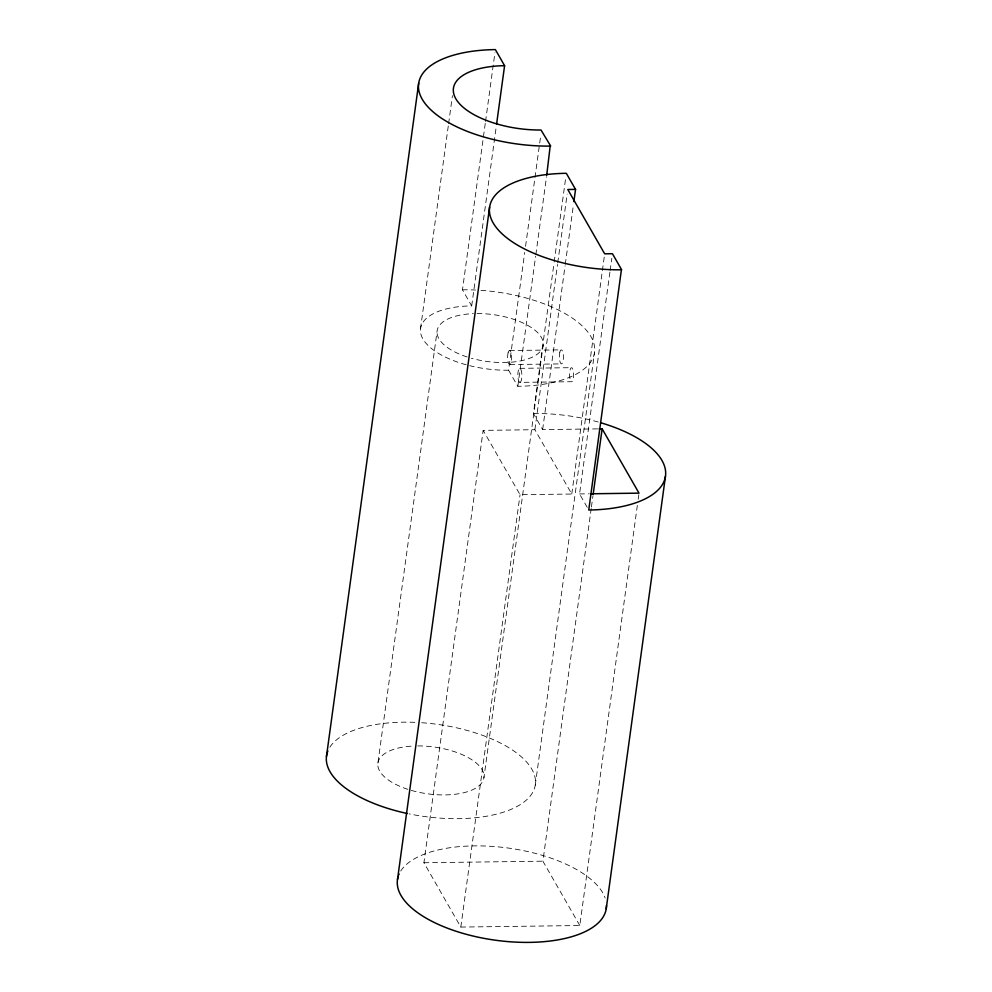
<?xml version="1.0" encoding="UTF-8"?>
<svg xmlns="http://www.w3.org/2000/svg" width="992" height="992" viewBox="0 0 992 992"><rect width="100%" height="100%" fill="white"/><g stroke="black" fill="none" stroke-linecap="round" stroke-linejoin="round"><path stroke-width="0.74" stroke-dasharray="4.96 3.72" d="M420.509 328.724L448.458 124.707M448.595 123.715L452.439 95.641M407.91 789.347A53.506 23.622 7.8 0 1 377.915 763.084L437.15 330.708A53.506 23.622 7.8 0 1 473.432 313.633M466.215 364.783A70.258 31.012 7.8 0 1 420.459 329.27A70.258 31.012 7.8 0 1 471.002 305.896L471.696 305.896L462.47 289.813L485.311 123.045M485.522 121.508L494.958 52.663M471.696 305.896L496.211 126.877M637.348 505.412L579.799 925.524L460.821 927.074L423.919 862.742L483.154 430.379L534.886 429.697L571.776 494.028L520.044 494.698L483.154 430.379M480.971 290.346A105.388 46.525 7.8 0 1 592.98 340.789A105.388 46.525 7.8 0 1 519.027 386.285L517.812 386.297L508.586 370.214L524.718 252.402M525.562 246.289L534.787 178.969M534.998 177.444L540.863 134.602M517.812 386.297L535.618 256.246M535.829 254.721L546.518 176.688M460.821 927.074L520.044 494.698M597.556 428.879L542.636 429.598L533.423 413.515L553.958 263.574M554.168 262.049L565.7 177.903M411.308 790.388A53.506 23.622 7.8 0 0 483.91 777.765L543.132 345.39M534.886 429.697L557.516 264.455M557.727 262.93L567.164 194.085M542.636 429.598L565.068 265.893M565.279 264.356L573.45 204.687M571.776 494.028L602.169 272.18M602.38 270.655L604.475 255.353M535.258 785.143L594.605 351.962M587.214 507.334L579.539 493.929L609.919 272.081M610.13 270.543L611.816 258.304M579.799 925.524L542.897 861.192L591.207 508.549M591.418 507.011L592.894 496.285M638.178 499.286L638.811 494.686M462.47 289.813L463.016 289.8A105.388 46.525 7.8 0 1 475.528 290.036M533.423 413.515L533.684 413.515A105.388 46.525 7.8 0 1 598.25 422.022M509.466 350.536L561.199 349.854M509.838 364.56L561.559 363.89M519.87 368.342L571.603 367.672M508.586 370.214L508.115 370.227A70.258 31.012 7.8 0 1 469.675 365.676M519.87 382.379A7.031 2.034 89.3 0 0 521.631 372.112A7.031 2.034 89.3 0 0 518.109 371.591A7.031 2.034 89.3 0 0 519.87 382.379L571.59 381.709A7.031 2.034 89.3 0 0 573.364 371.442A7.031 2.034 89.3 0 0 569.842 370.921A7.031 2.034 89.3 0 0 571.59 381.709M579.539 493.929L588.69 493.805M423.919 862.742L542.897 861.192M421.736 722.722A105.388 46.525 7.8 0 1 535.32 784.734A105.388 46.525 7.8 0 1 409.225 813.899M329.865 747.212A105.388 46.525 7.8 0 1 416.293 722.399M417.756 745.922A53.506 23.622 7.8 0 1 483.91 777.765M377.915 763.084A53.506 23.622 7.8 0 1 414.21 745.996M476.991 313.546A53.506 23.622 7.8 0 1 543.17 345.191A53.506 23.622 7.8 0 1 471.398 358.261M467.145 356.984A53.506 23.622 7.8 0 1 437.15 330.708M400.731 871.038A105.388 46.525 7.8 0 1 506.986 847.875A105.388 46.525 7.8 0 1 605.12 897.996M559.823 352.148A7.031 2.034 89.3 0 0 561.038 363.742A7.031 2.034 89.3 0 0 563.295 354.727A7.031 2.034 89.3 0 0 559.823 352.148M508.09 352.83A7.031 2.034 89.3 0 0 509.305 364.411A7.031 2.034 89.3 0 0 511.562 355.409A7.031 2.034 89.3 0 0 508.09 352.83"/><path stroke-width="1.49" d="M326.455 756.524L418.698 83.13M496.632 123.826L504.593 65.683L495.38 49.6L494.152 49.612A105.388 46.525 7.8 0 0 422.27 99.324A105.388 46.525 7.8 0 0 550.176 146.097L546.728 175.162M397.494 879.557L489.626 206.968M573.872 201.624L575.546 189.385L566.32 173.315L564.832 173.327A105.388 46.525 7.8 0 0 493.297 223.163A105.388 46.525 7.8 0 0 621.401 269.799L588.752 510.012L590.252 509.987A105.388 46.525 7.8 0 0 665.508 475.937A105.388 46.525 7.8 0 0 601.636 423.014M593.104 494.748L602.132 428.817L599.081 428.866M606.224 908.722L665.458 476.346M504.593 65.683L503.899 65.695A70.258 31.012 7.8 0 0 455.824 98.778A70.258 31.012 7.8 0 0 541.012 130.014L550.709 146.084M575.546 189.385L567.784 189.497L604.674 253.816L612.436 253.716L621.662 269.799M590.215 493.793L639.022 493.148L602.132 428.817M407.439 813.527A105.388 46.525 7.8 0 1 327.893 750.994M606.459 905.473A105.388 46.525 7.8 0 1 494.909 940.143A105.388 46.525 7.8 0 1 398.226 876.382M398.796 874.82A105.388 46.525 7.8 0 1 399.119 874.051"/></g></svg>
